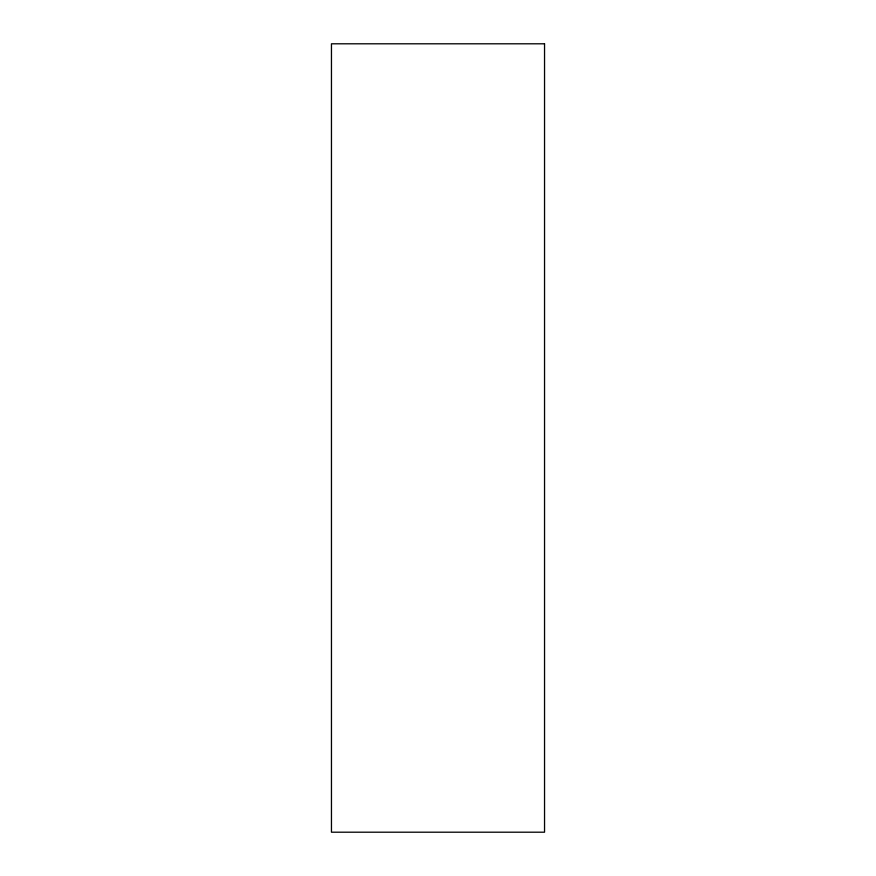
<?xml version="1.0" encoding="UTF-8"?>
<svg xmlns="http://www.w3.org/2000/svg" width="876" height="876" viewBox="0 0 876 876"><rect width="100%" height="100%" fill="white"/><g stroke="black" fill="none" stroke-linecap="round" stroke-linejoin="round"><path stroke-width="1.31" d="M544.543 43.8L331.457 43.8L331.457 832.2L544.543 832.2L544.543 43.8"/></g></svg>
